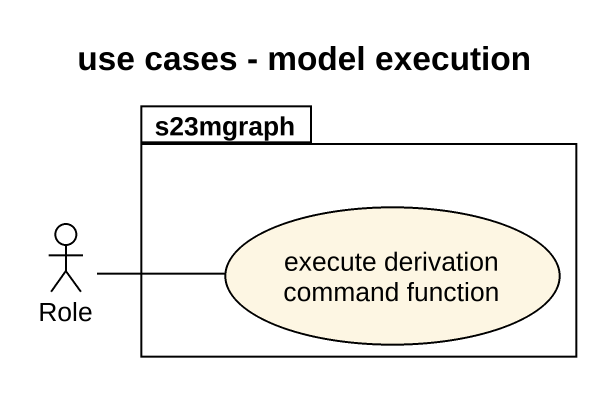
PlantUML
@startuml
title use cases - model execution
package s23mgraph {
  usecase "execute derivation command function" as execute_derivation_command
}
actor Role
Role -right- execute_derivation_command
@enduml
